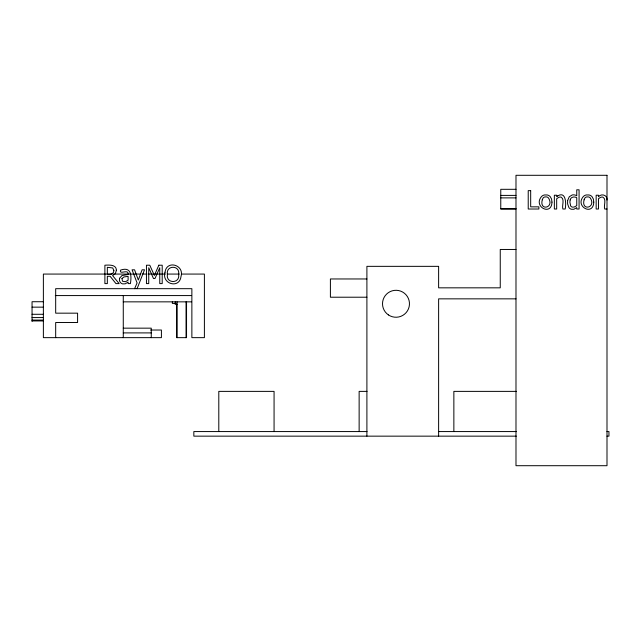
<?xml version="1.0" encoding="UTF-8"?>
<svg xmlns="http://www.w3.org/2000/svg" width="641" height="641" viewBox="0 0 641 641"><rect width="100%" height="100%" fill="white"/><g stroke="black" fill="none" stroke-linecap="round" stroke-linejoin="round"><path stroke-width="0.96" d="M137.094 288.682L144.513 269.805L142.094 269.805L138.336 280.021L134.57 269.805L132.07 269.805L137.078 282.929L134.61 288.682M515.989 189.311L500.765 189.311L500.765 208.91L515.989 208.91M500.765 195.401L515.989 195.401M500.765 197.885L515.989 197.885M500.765 208.862L515.989 208.862M607.003 209.014L604.679 209.014C603.493 205.713 606.811 199.135 602.844 197.116A3.958 3.958 0 0 0 600.28 197.516L598.478 198.718L598.478 209.014L596.162 209.014L596.162 195.225L598.478 195.225L598.478 196.755C601.346 193.093 607.796 195.144 607.003 200.064M515.989 249.461L500.252 249.461L500.252 287.833L438.62 287.833L438.62 266.344L366.9 266.344L366.9 436.152M112.327 274.068L43.38 274.068L43.38 337.647L161.412 337.647L161.412 330.027L150.659 330.027M113.393 274.068L140.499 274.068M142.19 274.068L146.444 274.068M147.999 274.068L165.41 274.068M167.229 274.068L179.4 274.068M181.403 274.068L204.399 274.068L204.399 337.647L191.867 337.647L191.867 288.682L55.679 288.682L55.679 313.169L77.585 313.169L77.585 322.519L55.679 322.519L55.679 337.647M366.9 278.963L330.403 278.963L330.403 297.216L366.9 297.216M55.278 295.573L191.523 295.573M515.989 298.85L438.62 298.85L438.62 436.152M43.468 301.727L32.05 301.727L32.05 321.325M123.272 301.847L191.523 301.847M175.225 303.425L172.349 303.425L172.349 301.847M177.14 304.363L175.225 304.363L175.225 301.847M32.05 307.151L43.468 307.151M32.05 314.29L43.468 314.29M32.05 317.575L43.468 317.575M32.05 320.099L43.468 320.099M32.05 320.941L43.468 320.941M123.272 328.16L151.26 328.16L151.26 337.647M123.272 332.903L151.26 332.903M367.021 391.379L359.136 391.379L359.136 431.569M516.366 391.379L453.86 391.379L453.86 431.569M367.021 431.569L193.838 431.569L193.838 436.152L516.317 436.152M438.62 431.569L516.366 431.569M606.955 431.569L608.95 431.569L608.95 436.152L606.955 436.152M274.068 431.569L274.068 391.379L218.797 391.379L218.797 431.569M186.539 301.847L186.539 337.647L176.604 337.647L176.604 303.834M186.05 301.847L186.05 337.647M177.092 301.847L177.092 337.647M123.272 295.573L123.272 337.647M178.599 274.412C180.393 283.867 165.642 283.859 167.429 274.412C165.61 264.917 180.417 264.933 178.599 274.412M551.973 202.123C551.589 216.297 533.096 206.755 541.349 196.755A5.497 5.497 0 0 1 544.497 194.96L547.15 194.96A5.44 5.44 0 0 1 550.29 196.747L551.548 199.047L551.973 202.123M593.774 202.123C593.398 216.297 574.905 206.755 583.15 196.755A5.497 5.497 0 0 1 586.307 194.96L588.951 194.96A5.44 5.44 0 0 1 592.1 196.747L593.358 199.047L593.774 202.123M165.025 272.233C161.364 283.931 179.488 289.211 181.002 276.535C184.632 264.885 166.556 259.637 165.025 272.233M567.622 200.529L567.597 203.862L568.92 207.556A4.423 4.423 0 0 0 571.548 209.278L573.863 209.27L576.748 207.604L576.748 209.014L579.071 209.014L579.071 189.8L576.748 189.8L576.748 195.777A6.266 6.266 0 0 0 572.181 194.968L569.272 196.763L567.622 200.529M542.286 199.792C539.137 211.458 554.617 207.932 548.6 198.141A3.125 3.125 0 0 0 546.669 196.923L544.97 196.923A3.141 3.141 0 0 0 543.023 198.141L542.286 199.792M584.095 199.792C580.946 211.458 596.418 207.932 590.409 198.141A3.125 3.125 0 0 0 588.478 196.923L586.771 196.923A3.141 3.141 0 0 0 584.832 198.141L584.095 199.792M570.153 199.944L569.897 202.171L570.674 205.897A2.54 2.54 0 0 0 572.373 207.107L574.088 207.083L576.748 205.657L576.748 197.708C574.424 196.258 570.674 196.883 570.153 199.944M119.587 278.274L119.434 279.596A4.711 4.711 0 0 0 120.155 282.128L120.66 282.761A4.175 4.175 0 0 0 122.792 283.899L125.235 283.811L128.104 282.128L128.104 283.602L130.411 283.602C131.766 275.165 131.173 266.464 120.556 270.101C118.865 275.438 128.937 268.25 128.104 274.524L121.958 275.558L119.587 278.274M116.398 270.206L115.372 273.587L112.584 275.598L119.13 283.602L115.957 283.602L110.124 276.287L107.335 276.287L107.335 283.602L104.892 283.602L104.892 265.214C108.85 264.989 116.366 264.332 116.398 270.206M113.842 270.39C114.194 274.052 110.076 274.685 107.335 274.252L107.335 267.313L112.68 267.946L113.842 270.39M121.982 278.514L122.495 281.239L125.492 281.728L128.104 280.205L128.104 276.375L123.969 276.944L121.982 278.514M158.808 265.214L154.377 275.446L149.786 265.214L146.452 265.214L146.452 283.602L148.736 283.602L148.736 267.754L153.487 278.539L154.97 278.539L159.761 267.754L159.761 283.602L162.205 283.602L162.205 265.214L158.808 265.214M557.702 195.938L556.676 196.755L556.676 195.225L554.353 195.225L554.353 209.014L556.676 209.014L556.676 198.718L558.471 197.516A3.958 3.958 0 0 1 561.043 197.116C565.009 199.135 561.684 205.713 562.87 209.014L565.194 209.014C566.203 204.455 566.283 190.697 557.702 195.938M606.995 175.297L515.989 175.297L515.989 465.703L606.995 465.703L606.995 175.297M530.676 190.633L528.224 190.633L528.224 209.014L538.881 209.014L538.881 206.843L530.676 206.843L530.676 190.633M388.406 314.915A13.485 13.485 0 0 0 409.431 304.763A13.485 13.485 0 0 0 390.121 291.631A13.485 13.485 0 0 0 388.406 314.915"/></g></svg>
